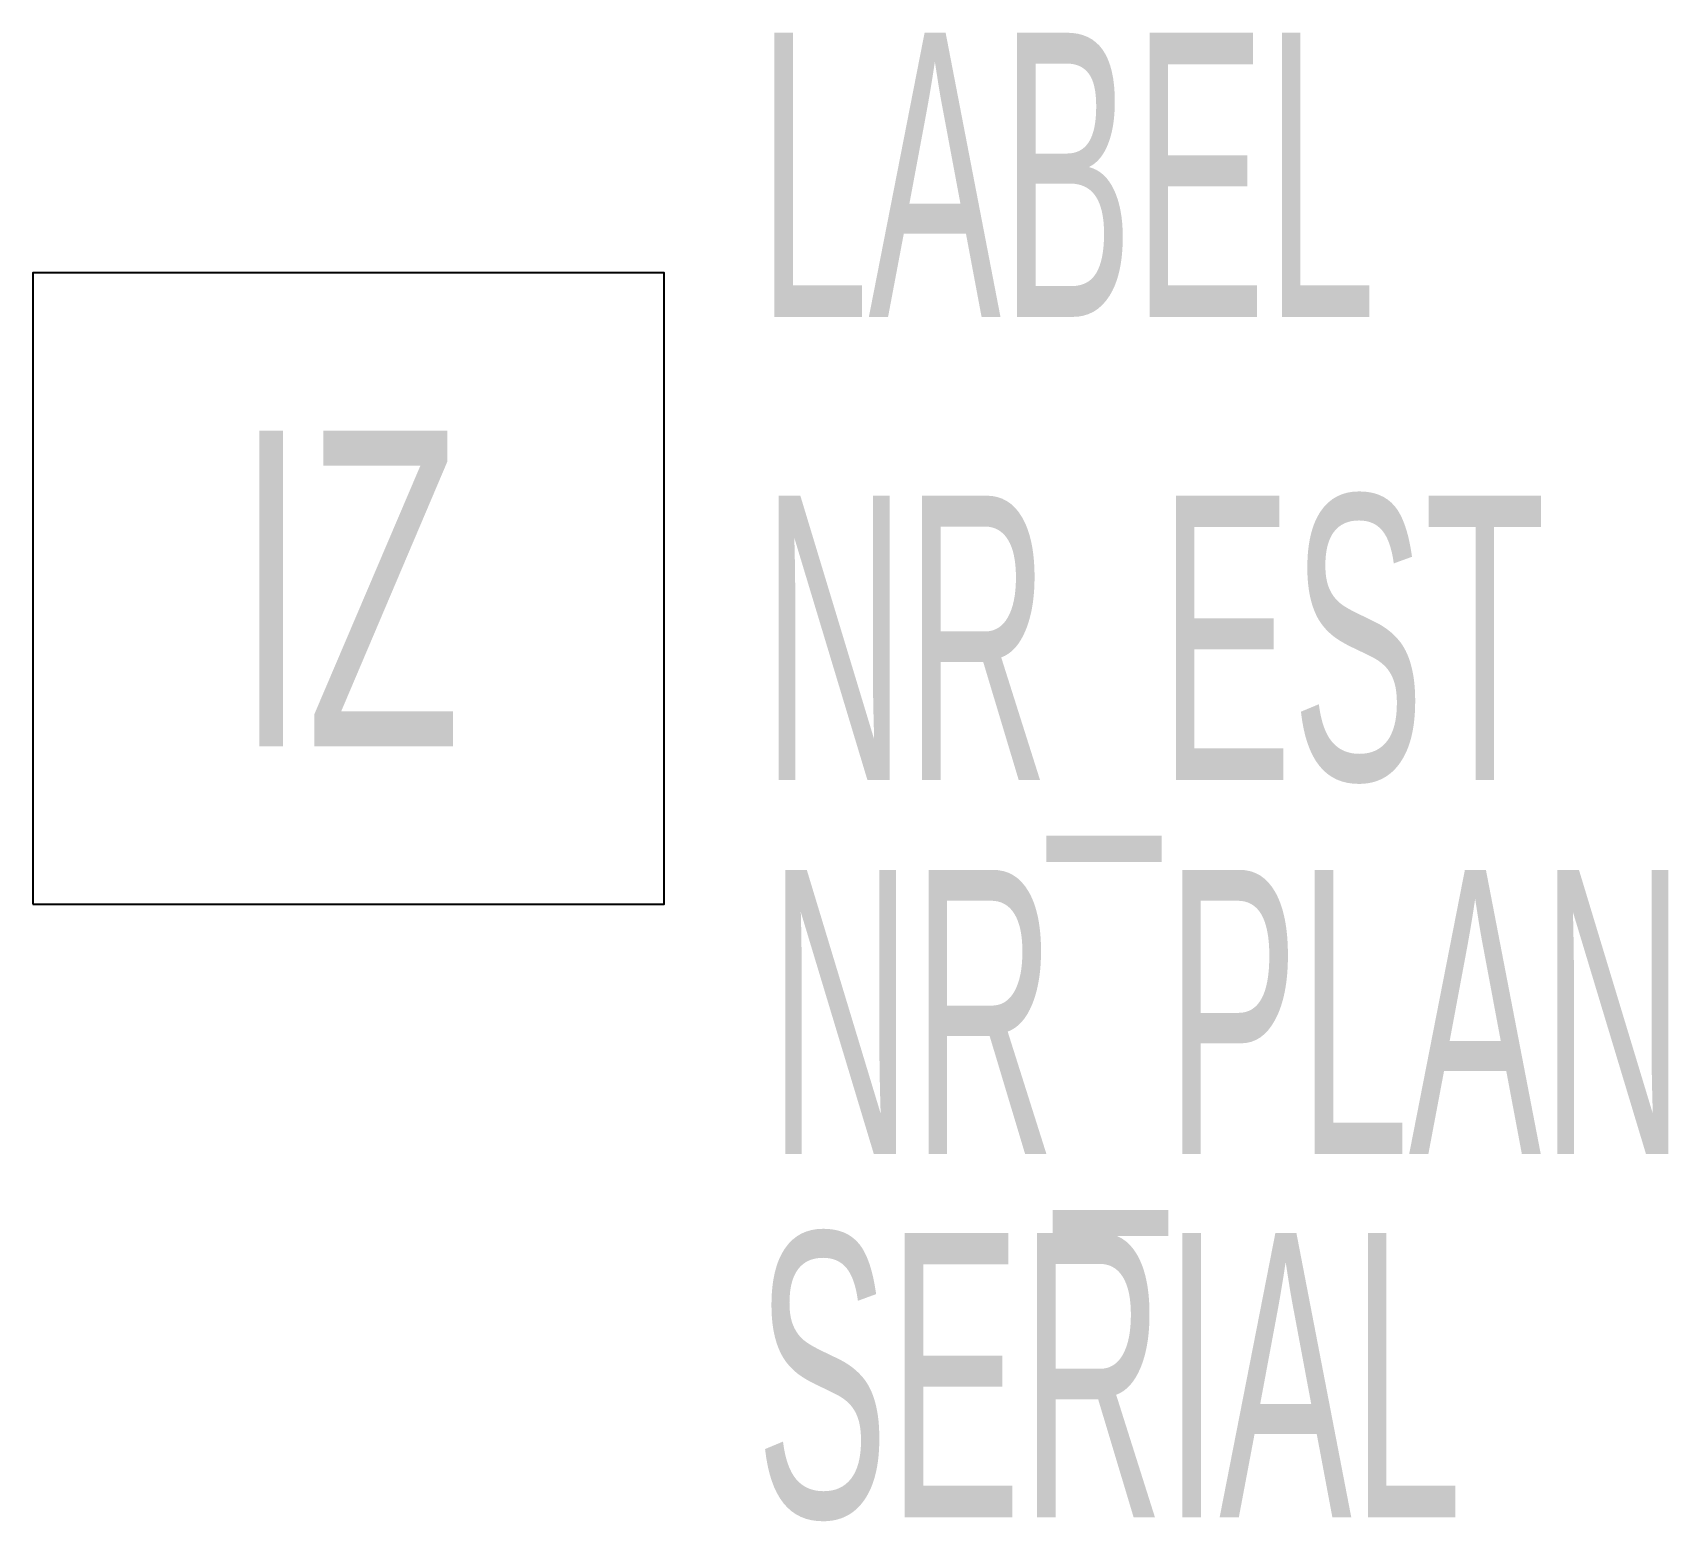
# Model space of a CAD drawing. Header units: millimetres. Extents: x 0 to 1036, y -391 to 552.
import ezdxf

# ---------------------------------------------------------------- set-up
doc = ezdxf.new("R2010")
doc.units = ezdxf.units.MM
doc.header["$LTSCALE"] = 0.25
doc.layers.get('0').update_dxf_attribs({"color": 252})
doc.styles.add('Opisest3', font='arial.ttf', dxfattribs={"width": 0.5})
doc.styles.get("Standard").update_dxf_attribs({"font": 'PM_SMPLX.shx'})

msp = doc.modelspace()

# ---------------------------------------------------------------- linework, layer by layer
msp.add_lwpolyline([(0, 0), (400, 0), (400, 400), (0, 400)], close=True)

# ---------------------------------------------------------------- texts
at = {"insert": (200, 200), "char_height": 200, "width": 400, "attachment_point": 5}
msp.add_mtext('{\\W0.6;IZ}', dxfattribs=at)
at = {"style": 'Opisest3', "width": 0.5}
for tag, p, flags in [('LABEL', (459.5, 372), 9), ('NR_EST', (462.3, 78.8), 9), ('NR_PLAN', (466.4, -158.2), 8), ('SERIAL', (458.2, -388.2), 9)]:
    msp.add_attdef(tag, p, 'xx', height=180, dxfattribs=dict(at, flags=flags))

doc.saveas('drawing.dxf')
